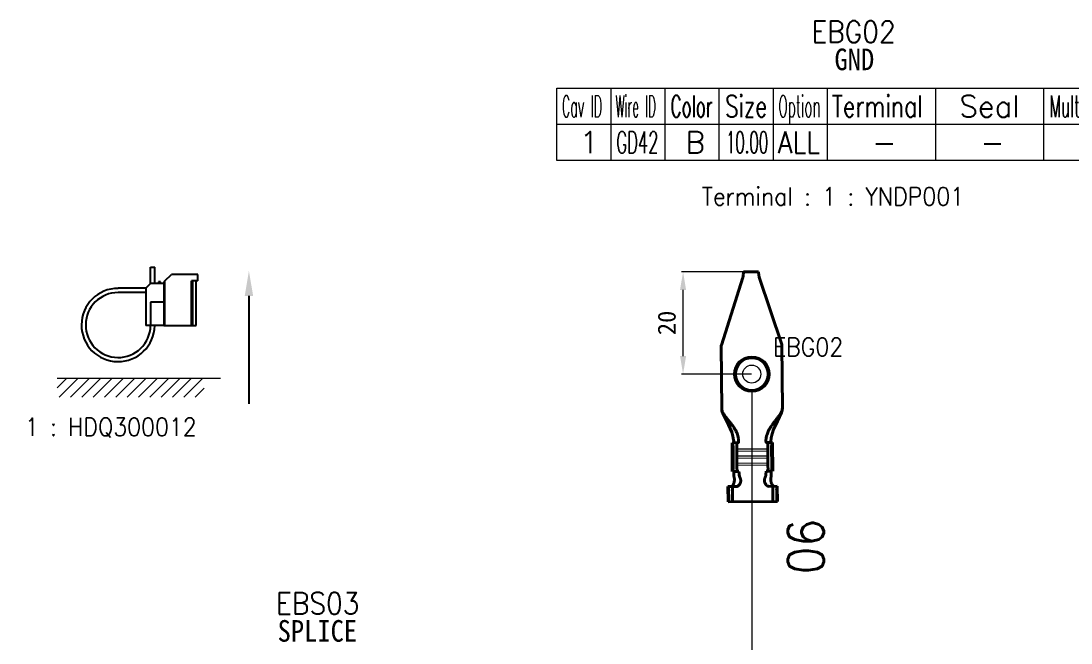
# Model space of a CAD drawing. Header units: inches. Extents: x 47316 to 59086, y 3141 to 11743.
# Drawn here: x 54986.4 to 55132, y 9851.5 to 9937.7 of the extents above; entities that cross this region are included whole.
import ezdxf

# ---------------------------------------------------------------- set-up
doc = ezdxf.new("R2010")
doc.units = ezdxf.units.IN
doc.header["$MEASUREMENT"] = 0
doc.layers.add('标注线', color=3, linetype='Continuous', lineweight=20)
doc.layers.add('轮廓线', color=7, linetype='Continuous', lineweight=40)
doc.styles.get("Standard").update_dxf_attribs({"font": ''})
doc.styles.get('Standard').set_extended_font_data('SimSun')
doc.linetypes.add('_VH_UNTAPED', pattern='A,0.0001,[17,VeSys.shx,S=0.1,R=0,X=0,Y=0],-0.4', length=0.4001)

# ---------------------------------------------------------------- blocks, each defined once
blk = doc.blocks.new('YNDP')
at = {"layer": '标注线', "color": 0}
for p, q in [((-2.1, 7.31), (2.1, 7.31)), ((-2.1, 7.31), (-2.1, 7.03)), ((2.1, 7.31), (2.1, 7.03)), ((-2.1, 7.03), (2.1, 7.03)), ((-2.1, 6.34), (2.1, 6.34)), ((-2.1, 6.06), (-2.1, 6.34)), ((-2.1, 6.06), (2.1, 6.06)), ((2.1, 6.06), (2.1, 6.34)), ((-2.1, 5.36), (2.1, 5.36)), ((-2.1, 5.08), (-2.1, 5.36)), ((-2.1, 5.08), (2.1, 5.08)), ((2.1, 5.08), (2.1, 5.36))]:
    blk.add_line(p, q, dxfattribs=at)
at = {"layer": '轮廓线', "color": 0, "linetype": 'Continuous'}
for p, q in [((-1.12, 31.08), (-4.19, 21.73)), ((-1.05, 31.85), (1.05, 31.85)), ((-1.05, 31.85), (-1.05, 31.62)), ((1.05, 31.85), (1.05, 31.62)), ((1.12, 31.08), (4.19, 21.73)), ((-4.2, 21.67), (-4.2, 12.86)), ((4.2, 21.67), (4.2, 12.86)), ((2.61, 8.81), (2.59, 8.3)), ((-2.8, 4.2), (-2.8, 8.19)), ((-1.93, 8.19), (-2.79, 8.19)), ((-2.68, 4.76), (-2.68, 7.63)), ((-2.59, 8.23), (-2.59, 8.19)), ((-2.15, 7.63), (-2.15, 4.76)), ((1.93, 8.19), (2.79, 8.19)), ((2.15, 7.63), (2.15, 4.76)), ((2.68, 4.76), (2.68, 7.63)), ((2.8, 4.2), (2.8, 8.19)), ((-1.88, 4.2), (-2.79, 4.2)), ((1.88, 4.2), (2.79, 4.2)), ((-3.42, 2.1), (-3.42, 0)), ((-2.21, 2.1), (-3.42, 2.1)), ((-3.33, 1.54), (-3.33, 0.56)), ((-2.8, 0.56), (-2.8, 1.54)), ((2.21, 2.1), (3.42, 2.1)), ((2.8, 0.56), (2.8, 1.54)), ((3.33, 1.54), (3.33, 0.56)), ((3.42, 2.1), (3.42, 0)), ((3.42, 0), (-3.42, 0))]:
    blk.add_line(p, q, dxfattribs=at)
for points in [[(-4.1, 12.34), (-3.84, 11.76), (-3.57, 11.21), (-3.29, 10.67), (-3.04, 10.15), (-2.83, 9.63), (-2.67, 9.1), (-2.59, 8.55)], [(4.1, 12.34), (3.82, 11.71), (3.52, 11.11), (3.22, 10.53), (2.96, 9.97), (2.75, 9.39), (2.61, 8.81)], [(2.59, 8.3), (2.6, 8.23), (2.62, 8.19)]]:
    blk.add_lwpolyline(points, dxfattribs=at)
blk.add_circle((0, 17.68), 2.27, dxfattribs=at)
for centre, radius, start, end in [((-3.99, 21.67), 0.21, 161.8436, 180), ((3.99, 21.67), 0.21, 0, 18.1564), ((-2.73, 12.98), 1.47, 179.9769, 194.856), ((-2.78, 12.86), 1.42, 179.9988, 190.6859), ((-2.82, 12.86), 1.38, 190.6602, 202.0987), ((-2.83, 12.95), 1.37, 194.867, 203.4682), ((-2.88, 12.93), 1.32, 203.5201, 211.9337), ((2.88, 12.93), 1.31, 328.0524, 336.542), ((2.84, 12.95), 1.36, 336.545, 345.167), ((2.82, 12.86), 1.38, 337.9012, 349.3399), ((2.73, 12.98), 1.47, 345.1441, 0.0231), ((2.78, 12.86), 1.42, 349.3141, 0.0012)]:
    blk.add_arc(centre, radius, start, end, dxfattribs=at)
for centre, ratio, start_param, end_param in [((-2.79, 7.63), 0.19732, -4.712389, -3.141593), ((2.79, 7.63), 0.19732, -3.141593, -1.570796), ((-2.79, 4.76), 0.19732, 0, 1.570796), ((2.79, 4.76), 0.19732, -1.570796, 0), ((-3.4, 1.54), 0.133102, -4.712389, -3.141593), ((3.4, 1.54), 0.133102, -3.141593, -1.570796), ((-3.4, 0.56), 0.133102, 0, 1.570796), ((3.4, 0.56), 0.133102, -1.570796, 0)]:
    blk.add_ellipse(centre, major_axis=(0, -0.56), ratio=ratio, start_param=start_param, end_param=end_param, dxfattribs=at)
for points, knots in [([(-1.12, 31.08), (-1.12, 31.13), (-1.11, 31.23), (-1.09, 31.37), (-1.07, 31.5), (-1.06, 31.59), (-1.05, 31.62)], [0, 0, 0, 0, 0.275349, 0.54044, 0.785059, 1, 1, 1, 1]), ([(1.12, 31.08), (1.12, 31.13), (1.11, 31.23), (1.09, 31.37), (1.07, 31.5), (1.06, 31.59), (1.05, 31.62)], [0, 0, 0, 0, 0.275349, 0.54044, 0.785059, 1, 1, 1, 1]), ([(-3.99, 12.24), (-3.96, 12.18), (-3.88, 12.06), (-3.76, 11.88), (-3.63, 11.71), (-3.49, 11.53), (-3.38, 11.38), (-3.28, 11.26), (-3.18, 11.13), (-3.08, 11.01), (-2.97, 10.88), (-2.89, 10.77), (-2.81, 10.67), (-2.71, 10.53), (-2.6, 10.38), (-2.5, 10.23), (-2.42, 10.11), (-2.35, 9.98), (-2.28, 9.85), (-2.21, 9.72), (-2.13, 9.54), (-2.06, 9.35), (-2, 9.15), (-1.96, 9), (-1.93, 8.85), (-1.92, 8.75), (-1.91, 8.7)], [0, 0, 0, 0, 0.050147, 0.101268, 0.15366, 0.207551, 0.263037, 0.291397, 0.320187, 0.379163, 0.409405, 0.44019, 0.471533, 0.503437, 0.568955, 0.6026, 0.636828, 0.671601, 0.70688, 0.742606, 0.778723, 0.851854, 0.888752, 0.925778, 0.962868, 1, 1, 1, 1]), ([(3.99, 12.24), (3.96, 12.18), (3.88, 12.06), (3.76, 11.88), (3.63, 11.71), (3.49, 11.53), (3.38, 11.38), (3.28, 11.26), (3.18, 11.13), (3.08, 11.01), (2.97, 10.88), (2.89, 10.77), (2.81, 10.67), (2.71, 10.53), (2.6, 10.38), (2.5, 10.23), (2.42, 10.11), (2.35, 9.98), (2.28, 9.85), (2.21, 9.72), (2.13, 9.54), (2.06, 9.35), (2, 9.15), (1.96, 9), (1.93, 8.85), (1.92, 8.75), (1.91, 8.7)], [0, 0, 0, 0, 0.050147, 0.101268, 0.15366, 0.207551, 0.263037, 0.291397, 0.320187, 0.379163, 0.409405, 0.44019, 0.471533, 0.503437, 0.568955, 0.6026, 0.636828, 0.671601, 0.70688, 0.742606, 0.778723, 0.851854, 0.888752, 0.925778, 0.962868, 1, 1, 1, 1]), ([(-2.59, 8.23), (-2.59, 8.23), (-2.59, 8.25), (-2.59, 8.28), (-2.59, 8.31), (-2.59, 8.35), (-2.58, 8.39), (-2.58, 8.46), (-2.58, 8.51), (-2.59, 8.55)], [0, 0, 0, 0, 0.070978, 0.159185, 0.264069, 0.384693, 0.519957, 0.668708, 1, 1, 1, 1]), ([(-2.58, 8.19), (-2.58, 8.19), (-2.58, 8.19), (-2.58, 8.19), (-2.59, 8.2), (-2.59, 8.2), (-2.59, 8.2), (-2.59, 8.21), (-2.59, 8.22), (-2.59, 8.22), (-2.59, 8.23)], [0, 0, 0, 0, 0.063583, 0.13143, 0.214486, 0.319093, 0.448523, 0.604543, 0.788198, 1, 1, 1, 1]), ([(-2.11, 8.19), (-2.11, 8.19), (-2.11, 8.19), (-2.11, 8.19), (-2.12, 8.18), (-2.12, 8.18), (-2.12, 8.17), (-2.12, 8.17), (-2.13, 8.16), (-2.13, 8.14), (-2.13, 8.12), (-2.14, 8.09), (-2.14, 8.06), (-2.14, 8.01), (-2.15, 7.94), (-2.15, 7.84), (-2.15, 7.74), (-2.15, 7.67), (-2.15, 7.63)], [0, 0, 0, 0, 0.004027, 0.009289, 0.016377, 0.025518, 0.036801, 0.050263, 0.065914, 0.083752, 0.125893, 0.176287, 0.234438, 0.299837, 0.450022, 0.621303, 0.807366, 1, 1, 1, 1]), ([(-1.89, 8.33), (-1.89, 8.32), (-1.9, 8.3), (-1.9, 8.27), (-1.9, 8.25), (-1.91, 8.23), (-1.91, 8.22), (-1.91, 8.21), (-1.92, 8.2), (-1.92, 8.2), (-1.92, 8.2), (-1.92, 8.19), (-1.92, 8.19), (-1.93, 8.19), (-1.93, 8.19)], [0, 0, 0, 0, 0.218442, 0.41158, 0.578176, 0.717068, 0.77583, 0.827442, 0.871971, 0.909537, 0.940372, 0.964928, 0.984146, 1, 1, 1, 1]), ([(-1.91, 8.7), (-1.91, 8.66), (-1.9, 8.6), (-1.89, 8.5), (-1.89, 8.42), (-1.89, 8.37), (-1.89, 8.34), (-1.89, 8.33)], [0, 0, 0, 0, 0.28921, 0.557756, 0.797041, 0.903477, 1, 1, 1, 1]), ([(1.89, 8.33), (1.89, 8.34), (1.89, 8.37), (1.89, 8.42), (1.89, 8.5), (1.9, 8.6), (1.91, 8.66), (1.91, 8.7)], [0, 0, 0, 0, 0.09654, 0.20301, 0.442326, 0.710821, 1, 1, 1, 1]), ([(1.93, 8.19), (1.93, 8.19), (1.92, 8.19), (1.92, 8.19), (1.92, 8.2), (1.92, 8.2), (1.92, 8.2), (1.91, 8.21), (1.91, 8.22), (1.91, 8.23), (1.9, 8.25), (1.9, 8.27), (1.9, 8.3), (1.89, 8.32), (1.89, 8.33)], [0, 0, 0, 0, 0.015854, 0.035072, 0.059628, 0.090464, 0.128031, 0.17256, 0.224172, 0.282933, 0.421824, 0.58842, 0.781558, 1, 1, 1, 1]), ([(2.15, 7.63), (2.15, 7.67), (2.15, 7.74), (2.15, 7.84), (2.15, 7.94), (2.14, 8.01), (2.14, 8.06), (2.14, 8.09), (2.13, 8.12), (2.13, 8.14), (2.13, 8.16), (2.12, 8.17), (2.12, 8.17), (2.12, 8.18), (2.12, 8.18), (2.11, 8.19), (2.11, 8.19), (2.11, 8.19), (2.11, 8.19)], [0, 0, 0, 0, 0.192634, 0.378697, 0.549978, 0.700163, 0.765562, 0.823713, 0.874107, 0.916248, 0.934086, 0.949737, 0.963199, 0.974482, 0.983623, 0.990711, 0.995973, 1, 1, 1, 1]), ([(-2.15, 4.76), (-2.15, 4.72), (-2.15, 4.65), (-2.15, 4.55), (-2.15, 4.45), (-2.14, 4.38), (-2.14, 4.33), (-2.14, 4.3), (-2.13, 4.27), (-2.13, 4.25), (-2.13, 4.23), (-2.12, 4.22), (-2.12, 4.22), (-2.12, 4.21), (-2.12, 4.21), (-2.11, 4.2), (-2.11, 4.2), (-2.11, 4.2), (-2.11, 4.2)], [0, 0, 0, 0, 0.192634, 0.378697, 0.549978, 0.700163, 0.765562, 0.823713, 0.874107, 0.916248, 0.934086, 0.949737, 0.963199, 0.974482, 0.983623, 0.990711, 0.995973, 1, 1, 1, 1]), ([(2.11, 4.2), (2.11, 4.2), (2.11, 4.2), (2.11, 4.2), (2.12, 4.21), (2.12, 4.21), (2.12, 4.22), (2.12, 4.22), (2.13, 4.23), (2.13, 4.25), (2.13, 4.27), (2.14, 4.3), (2.14, 4.33), (2.14, 4.38), (2.15, 4.45), (2.15, 4.55), (2.15, 4.65), (2.15, 4.72), (2.15, 4.76)], [0, 0, 0, 0, 0.004027, 0.009289, 0.016377, 0.025518, 0.036801, 0.050263, 0.065914, 0.083752, 0.125893, 0.176287, 0.234438, 0.299837, 0.450022, 0.621303, 0.807366, 1, 1, 1, 1]), ([(-2.89, 2.13), (-2.87, 2.14), (-2.85, 2.17), (-2.8, 2.21), (-2.76, 2.26), (-2.72, 2.33), (-2.68, 2.4), (-2.64, 2.48), (-2.61, 2.56), (-2.56, 2.69), (-2.53, 2.85), (-2.51, 3.01), (-2.51, 3.13), (-2.52, 3.22), (-2.54, 3.29), (-2.55, 3.34), (-2.56, 3.36)], [0, 0, 0, 0, 0.038866, 0.08397, 0.135113, 0.191855, 0.253649, 0.319879, 0.389842, 0.462725, 0.612921, 0.759984, 0.828629, 0.892177, 0.949572, 1, 1, 1, 1]), ([(-2.56, 3.36), (-2.57, 3.43), (-2.58, 3.53), (-2.58, 3.66), (-2.58, 3.77), (-2.58, 3.87), (-2.58, 3.98), (-2.58, 4.09), (-2.58, 4.16), (-2.58, 4.2)], [0, 0, 0, 0, 0.240029, 0.362533, 0.486637, 0.612415, 0.739889, 0.869056, 1, 1, 1, 1]), ([(-1.75, 3.36), (-1.74, 3.34), (-1.71, 3.28), (-1.68, 3.19), (-1.65, 3.09), (-1.64, 3), (-1.64, 2.93), (-1.64, 2.87), (-1.65, 2.81), (-1.66, 2.73), (-1.69, 2.64), (-1.73, 2.53), (-1.79, 2.44), (-1.85, 2.36), (-1.91, 2.28), (-1.98, 2.22), (-2.03, 2.18), (-2.07, 2.15), (-2.1, 2.13), (-2.13, 2.12), (-2.17, 2.1), (-2.2, 2.1), (-2.21, 2.1)], [0, 0, 0, 0, 0.055022, 0.116995, 0.185083, 0.258201, 0.296181, 0.334778, 0.373698, 0.412652, 0.489659, 0.564292, 0.635623, 0.703071, 0.76613, 0.824277, 0.876958, 0.901113, 0.923761, 0.944907, 0.964596, 1, 1, 1, 1]), ([(-1.88, 4.2), (-1.88, 4.13), (-1.87, 4.02), (-1.86, 3.87), (-1.85, 3.73), (-1.83, 3.59), (-1.79, 3.46), (-1.77, 3.39), (-1.75, 3.36)], [0, 0, 0, 0, 0.260021, 0.387215, 0.512609, 0.758429, 0.879572, 1, 1, 1, 1]), ([(2.21, 2.1), (2.2, 2.1), (2.17, 2.1), (2.13, 2.12), (2.1, 2.13), (2.07, 2.15), (2.03, 2.18), (1.98, 2.22), (1.91, 2.28), (1.85, 2.36), (1.79, 2.44), (1.73, 2.53), (1.69, 2.64), (1.65, 2.75), (1.64, 2.87), (1.64, 2.98), (1.65, 3.09), (1.68, 3.19), (1.71, 3.28), (1.74, 3.34), (1.75, 3.36)], [0, 0, 0, 0, 0.035416, 0.055113, 0.076262, 0.09891, 0.123064, 0.175742, 0.233887, 0.296955, 0.364416, 0.435763, 0.510406, 0.587414, 0.665244, 0.741782, 0.814902, 0.882994, 0.944969, 1, 1, 1, 1]), ([(1.75, 3.36), (1.77, 3.39), (1.79, 3.46), (1.83, 3.59), (1.85, 3.73), (1.86, 3.87), (1.87, 4.02), (1.88, 4.13), (1.88, 4.2)], [0, 0, 0, 0, 0.120428, 0.241571, 0.48739, 0.612785, 0.739979, 1, 1, 1, 1]), ([(2.56, 3.36), (2.55, 3.34), (2.54, 3.3), (2.53, 3.23), (2.52, 3.16), (2.51, 3.05), (2.52, 2.9), (2.55, 2.73), (2.6, 2.59), (2.64, 2.48), (2.68, 2.41), (2.71, 2.34), (2.75, 2.28), (2.79, 2.23), (2.81, 2.2), (2.83, 2.19)], [0, 0, 0, 0, 0.048288, 0.102718, 0.16266, 0.227338, 0.366788, 0.511961, 0.653827, 0.721303, 0.78555, 0.846014, 0.902199, 0.953655, 1, 1, 1, 1]), ([(2.58, 4.2), (2.58, 4.16), (2.58, 4.09), (2.58, 3.98), (2.58, 3.87), (2.58, 3.77), (2.58, 3.66), (2.58, 3.53), (2.57, 3.43), (2.56, 3.36)], [0, 0, 0, 0, 0.130944, 0.260111, 0.387585, 0.513363, 0.637467, 0.759971, 1, 1, 1, 1]), ([(-2.97, 2.1), (-2.96, 2.1), (-2.95, 2.1), (-2.93, 2.11), (-2.91, 2.12), (-2.9, 2.13), (-2.89, 2.13)], [0, 0, 0, 0, 0.217658, 0.453857, 0.713604, 1, 1, 1, 1]), ([(-2.74, 2.1), (-2.74, 2.1), (-2.74, 2.1), (-2.75, 2.1), (-2.75, 2.09), (-2.75, 2.09), (-2.76, 2.08), (-2.76, 2.08), (-2.76, 2.07), (-2.77, 2.05), (-2.77, 2.03), (-2.78, 2), (-2.78, 1.97), (-2.79, 1.93), (-2.79, 1.89), (-2.8, 1.83), (-2.8, 1.75), (-2.8, 1.65), (-2.8, 1.58), (-2.8, 1.54)], [0, 0, 0, 0, 0.005642, 0.012205, 0.020275, 0.030156, 0.042002, 0.05589, 0.071859, 0.089925, 0.132301, 0.1827, 0.240671, 0.305736, 0.377363, 0.454882, 0.624746, 0.809143, 1, 1, 1, 1]), ([(2.8, 1.54), (2.8, 1.58), (2.8, 1.65), (2.8, 1.75), (2.8, 1.83), (2.79, 1.89), (2.79, 1.93), (2.78, 1.97), (2.78, 2), (2.77, 2.03), (2.77, 2.05), (2.76, 2.07), (2.76, 2.08), (2.76, 2.08), (2.75, 2.09), (2.75, 2.09), (2.75, 2.1), (2.74, 2.1), (2.74, 2.1), (2.74, 2.1)], [0, 0, 0, 0, 0.190857, 0.375254, 0.545118, 0.622637, 0.694264, 0.759329, 0.8173, 0.867699, 0.910075, 0.928141, 0.94411, 0.957998, 0.969844, 0.979725, 0.987795, 0.994358, 1, 1, 1, 1]), ([(2.83, 2.19), (2.84, 2.17), (2.86, 2.15), (2.89, 2.13), (2.9, 2.12)], [0, 0, 0, 0, 0.537008, 1, 1, 1, 1]), ([(2.9, 2.12), (2.91, 2.12), (2.92, 2.11), (2.94, 2.1), (2.96, 2.1), (2.97, 2.1)], [0, 0, 0, 0, 0.280397, 0.659814, 1, 1, 1, 1]), ([(-2.8, 0.56), (-2.8, 0.52), (-2.8, 0.45), (-2.8, 0.35), (-2.8, 0.27), (-2.79, 0.21), (-2.79, 0.17), (-2.78, 0.13), (-2.78, 0.1), (-2.77, 0.07), (-2.77, 0.05), (-2.76, 0.03), (-2.76, 0.02), (-2.76, 0.02), (-2.75, 0.01), (-2.75, 0.01), (-2.75, 0), (-2.74, 0), (-2.74, 0), (-2.74, 0)], [0, 0, 0, 0, 0.190857, 0.375254, 0.545118, 0.622637, 0.694264, 0.759329, 0.8173, 0.867699, 0.910075, 0.928141, 0.94411, 0.957998, 0.969844, 0.979725, 0.987795, 0.994358, 1, 1, 1, 1]), ([(2.74, 0), (2.74, 0), (2.74, 0), (2.75, 0), (2.75, 0.01), (2.75, 0.01), (2.76, 0.02), (2.76, 0.02), (2.76, 0.03), (2.77, 0.05), (2.77, 0.07), (2.78, 0.1), (2.78, 0.13), (2.79, 0.17), (2.79, 0.21), (2.8, 0.27), (2.8, 0.35), (2.8, 0.45), (2.8, 0.52), (2.8, 0.56)], [0, 0, 0, 0, 0.005642, 0.012205, 0.020275, 0.030156, 0.042002, 0.05589, 0.071859, 0.089925, 0.132301, 0.1827, 0.240671, 0.305736, 0.377363, 0.454882, 0.624746, 0.809143, 1, 1, 1, 1])]:
    blk.add_open_spline(points, degree=3, knots=knots, dxfattribs=at)

msp = doc.modelspace()

# ---------------------------------------------------------------- linework, layer by layer
at = {"color": 0, "linetype": 'Continuous', "lineweight": 15}
for p, q in [((55060.7, 9928.42), (55143.2, 9928.42)), ((55060.7, 9923.42), (55060.7, 9928.42)), ((55060.7, 9923.42), (55143.2, 9923.42))]:
    msp.add_line(p, q, dxfattribs=at)
at = {"color": 7, "linetype": 'Continuous', "lineweight": 15}
for p, q in [((55068.2, 9923.42), (55068.2, 9928.42)), ((55075.7, 9923.42), (55075.7, 9928.42)), ((55083.2, 9923.42), (55083.2, 9928.42)), ((55090.7, 9923.42), (55090.7, 9928.42)), ((55098.2, 9923.42), (55098.2, 9928.42)), ((55113.2, 9923.42), (55113.2, 9928.42)), ((55128.2, 9923.42), (55128.2, 9928.42))]:
    msp.add_line(p, q, dxfattribs=at)
at = {"color": 102, "linetype": 'Continuous', "lineweight": 15}
for p, q in [((55068.2, 9918.42), (55068.2, 9923.42)), ((55075.7, 9918.42), (55075.7, 9923.42)), ((55083.2, 9918.42), (55083.2, 9923.42)), ((55090.7, 9918.42), (55090.7, 9923.42)), ((55098.2, 9918.42), (55098.2, 9923.42)), ((55113.2, 9918.42), (55113.2, 9923.42)), ((55128.2, 9918.42), (55128.2, 9923.42))]:
    msp.add_line(p, q, dxfattribs=at)
at = {"color": 0, "linetype": 'ByBlock', "lineweight": -3, "ltscale": 0.125}
for p, q in [((55004.36, 9901.36, 0), (55004.36, 9903.61, 0)), ((55004.36, 9901.36, 0), (55004.36, 9903.61, 0)), ((55004.94, 9901.36, 0), (55004.94, 9903.61, 0)), ((55004.94, 9901.36, 0), (55004.94, 9903.61, 0))]:
    msp.add_line(p, q, dxfattribs=at)
at = {"color": 0, "linetype": 'ByBlock', "lineweight": -3, "ltscale": 0.0325}
msp.add_line((55004.36, 9903.61, 0), (55004.94, 9903.61, 0), dxfattribs=at)
msp.add_line((55004.36, 9903.61, 0), (55004.94, 9903.61, 0), dxfattribs=at)
at = {"color": 0, "lineweight": 15}
for p, q in [((55087.54, 9902.97), (55077.98, 9902.97)), ((55087.65, 9888.8), (55077.98, 9888.8)), ((54991.41, 9888.23, 0), (55014.07, 9888.23, 0)), ((54991.41, 9886.89, 0), (54992.75, 9888.23, 0)), ((54991.69, 9885.6, 0), (54994.32, 9888.23, 0)), ((54993.27, 9885.6, 0), (54995.89, 9888.23, 0)), ((54994.84, 9885.6, 0), (54997.47, 9888.23, 0)), ((54996.41, 9885.6, 0), (54999.04, 9888.23, 0)), ((54997.98, 9885.6, 0), (55000.61, 9888.23, 0)), ((54999.55, 9885.6, 0), (55002.18, 9888.23, 0)), ((55001.12, 9885.6, 0), (55003.75, 9888.23, 0)), ((55002.7, 9885.6, 0), (55005.32, 9888.23, 0)), ((55004.27, 9885.6, 0), (55006.9, 9888.23, 0)), ((55005.84, 9885.6, 0), (55008.47, 9888.23, 0)), ((55007.41, 9885.6, 0), (55010.04, 9888.23, 0)), ((55008.98, 9885.6, 0), (55011.61, 9888.23, 0)), ((55010.55, 9885.6, 0), (55011.77, 9886.83, 0))]:
    msp.add_line(p, q, dxfattribs=at)
at = {"color": 0, "linetype": 'ByBlock', "lineweight": -3, "ltscale": 0.016051}
msp.add_line((55005.73, 9901.56, 0), (55005.44, 9901.56, 0), dxfattribs=at)
msp.add_line((55005.73, 9901.56, 0), (55005.44, 9901.56, 0), dxfattribs=at)
at = {"color": 0, "linetype": 'ByBlock', "lineweight": -3, "ltscale": 0.010773}
for p, q in [((55005.44, 9901.56, 0), (55005.44, 9901.36, 0)), ((55005.44, 9901.56, 0), (55005.44, 9901.36, 0)), ((55005.73, 9901.36, 0), (55005.73, 9901.56, 0)), ((55005.73, 9901.36, 0), (55005.73, 9901.56, 0))]:
    msp.add_line(p, q, dxfattribs=at)
at = {"color": 0, "linetype": 'ByBlock', "lineweight": -3, "ltscale": 0.010032}
msp.add_line((55006.34, 9901.72, 0), (55006.21, 9901.6, 0), dxfattribs=at)
msp.add_line((55006.34, 9901.72, 0), (55006.21, 9901.6, 0), dxfattribs=at)
at = {"color": 0, "linetype": 'ByBlock', "lineweight": -3, "ltscale": 0.012906}
msp.add_line((55006.21, 9901.6, 0), (55006.21, 9901.36, 0), dxfattribs=at)
msp.add_line((55006.21, 9901.6, 0), (55006.21, 9901.36, 0), dxfattribs=at)
at = {"color": 0, "linetype": 'ByBlock', "lineweight": -3, "ltscale": 0.070711}
msp.add_line((55006.34, 9901.72, 0), (55007.24, 9902.62, 0), dxfattribs=at)
msp.add_line((55006.34, 9901.72, 0), (55007.24, 9902.62, 0), dxfattribs=at)
at = {"color": 0, "linetype": 'ByBlock', "lineweight": -3, "ltscale": 0.345}
for p, q in [((55006.34, 9895.51, 0), (55006.34, 9901.72, 0)), ((55006.34, 9895.51, 0), (55006.34, 9901.72, 0)), ((55010.03, 9895.51, 0), (55010.03, 9901.72, 0)), ((55010.03, 9895.51, 0), (55010.03, 9901.72, 0)), ((55010.15, 9901.72, 0), (55010.15, 9895.51, 0)), ((55010.15, 9901.72, 0), (55010.15, 9895.51, 0)), ((55010.66, 9895.51, 0), (55010.66, 9901.72, 0)), ((55010.66, 9895.51, 0), (55010.66, 9901.72, 0))]:
    msp.add_line(p, q, dxfattribs=at)
at = {"color": 0, "linetype": 'ByBlock', "lineweight": -3, "ltscale": 0.205}
for p, q in [((55010.93, 9902.62, 0), (55007.24, 9902.62, 0)), ((55010.93, 9902.62, 0), (55007.24, 9902.62, 0)), ((55006.34, 9895.51, 0), (55010.03, 9895.51, 0)), ((55006.34, 9895.51, 0), (55010.03, 9895.51, 0))]:
    msp.add_line(p, q, dxfattribs=at)
at = {"color": 0, "linetype": 'ByBlock', "lineweight": -3, "ltscale": 0.05}
for q in [(55010.03, 9901.72, 0), (55010.03, 9901.72, 0), (55010.93, 9902.62, 0), (55010.93, 9902.62, 0)]:
    msp.add_line((55010.93, 9901.72, 0), q, dxfattribs=at)
at = {"color": 0, "linetype": 'ByBlock', "lineweight": -3, "ltscale": 0.2125}
for p, q in [((55003.68, 9900.69, 0), (54999.86, 9900.69, 0)), ((55003.68, 9900.69, 0), (54999.86, 9900.69, 0)), ((55003.68, 9900.1, 0), (54999.86, 9900.1, 0)), ((55003.68, 9900.1, 0), (54999.86, 9900.1, 0))]:
    msp.add_line(p, q, dxfattribs=at)
at = {"color": 0, "linetype": 'ByBlock', "lineweight": -3, "ltscale": 0.053033}
msp.add_line((55003.68, 9900.69, 0), (55004.36, 9901.36, 0), dxfattribs=at)
msp.add_line((55003.68, 9900.69, 0), (55004.36, 9901.36, 0), dxfattribs=at)
at = {"color": 0, "linetype": 'ByBlock', "lineweight": -3, "ltscale": 0.2875}
msp.add_line((55003.68, 9900.69, 0), (55003.68, 9895.51, 0), dxfattribs=at)
msp.add_line((55003.68, 9900.69, 0), (55003.68, 9895.51, 0), dxfattribs=at)
at = {"color": 0, "linetype": 'ByBlock', "lineweight": -3, "ltscale": 0.102907}
for p, q in [((55006.21, 9901.36, 0), (55004.36, 9901.36, 0)), ((55006.21, 9901.36, 0), (55004.36, 9901.36, 0)), ((55006.21, 9898.75, 0), (55004.36, 9898.75, 0)), ((55006.21, 9898.75, 0), (55004.36, 9898.75, 0)), ((55006.21, 9895.51, 0), (55004.36, 9895.51, 0)), ((55006.21, 9895.51, 0), (55004.36, 9895.51, 0))]:
    msp.add_line(p, q, dxfattribs=at)
at = {"color": 0, "linetype": 'ByBlock', "lineweight": -3, "ltscale": 0.325}
msp.add_line((55006.21, 9901.36, 0), (55006.21, 9895.51, 0), dxfattribs=at)
msp.add_line((55006.21, 9901.36, 0), (55006.21, 9895.51, 0), dxfattribs=at)
at = {"color": 7, "lineweight": 15}
msp.add_line((55078.18, 9891.3), (55078.18, 9900.47), dxfattribs=at)
at = {"color": 0, "linetype": 'ByBlock', "lineweight": -3, "ltscale": 0.18}
msp.add_line((55004.36, 9898.75, 0), (55004.36, 9895.51, 0), dxfattribs=at)
msp.add_line((55004.36, 9898.75, 0), (55004.36, 9895.51, 0), dxfattribs=at)
msp.add_line((55017.99, 9899.62, 0), (55017.99, 9884.68, 0))
at = {"color": 0, "linetype": 'ByBlock', "lineweight": -3, "ltscale": 0.0375}
msp.add_line((55004.36, 9895.51, 0), (55003.68, 9895.51, 0), dxfattribs=at)
msp.add_line((55004.36, 9895.51, 0), (55003.68, 9895.51, 0), dxfattribs=at)
at = {"color": 0, "linetype": 'ByBlock', "lineweight": -3, "ltscale": 0.007093}
for p, q in [((55006.21, 9895.51, 0), (55006.34, 9895.51, 0)), ((55006.21, 9895.51, 0), (55006.34, 9895.51, 0)), ((55010.03, 9895.51, 0), (55010.15, 9895.51, 0)), ((55010.03, 9895.51, 0), (55010.15, 9895.51, 0))]:
    msp.add_line(p, q, dxfattribs=at)
at = {"color": 0, "linetype": 'ByBlock', "lineweight": -3, "ltscale": 0.027907}
msp.add_line((55010.15, 9895.51, 0), (55010.66, 9895.51, 0), dxfattribs=at)
msp.add_line((55010.15, 9895.51, 0), (55010.66, 9895.51, 0), dxfattribs=at)
at = {"color": 0, "linetype": '_VH_UNTAPED', "lineweight": 15, "ltscale": 5}
msp.add_line((55087.71, 9886.3), (55087.71, 9843.9), dxfattribs=at)
at = {"color": 0, "linetype": 'Continuous', "lineweight": 15}
msp.add_lwpolyline([(55060.7, 9918.42), (55060.7, 9923.42), (55143.2, 9923.42), (55143.2, 9918.42)], close=True, dxfattribs=at)
for radius in [2.5, 1.25]:
    msp.add_circle((55087.71, 9888.8), radius, dxfattribs=at)
at = {"color": 0, "linetype": 'ByBlock', "lineweight": -3}
for radius, end in [(5.08, 358.9859), (5.08, 358.9859), (4.5, 358.854), (4.5, 358.854)]:
    msp.add_arc((54999.86, 9895.6, 0), radius, 90, end, dxfattribs=at)
msp.add_solid([(55017.41, 9899.62, 0), (55017.99, 9903.12, 0), (55018.58, 9899.62, 0)])
at = {"color": 7, "lineweight": -3}
for points in [[(55077.76, 9900.47), (55078.6, 9900.47), (55078.18, 9902.97)], [(55077.76, 9891.3), (55078.6, 9891.3), (55078.18, 9888.8)]]:
    msp.add_solid(points, dxfattribs=at)

# ---------------------------------------------------------------- block references
at = {"color": 0, "lineweight": 15, "rotation": 0.4314913412866963}
msp.add_blockref('YNDP', (55087.84, 9871.12), dxfattribs=at)

# ---------------------------------------------------------------- texts
at = {"color": 6, "linetype": 'Continuous', "lineweight": 20, "char_height": 3, "attachment_point": 1}
for s, insert, width in [('\\Fromans.shx;\\W0.9000000000;\\T1.0000000000;\\o\\lEBG02', (55095.97, 9937.74), 12.9857), ('\\f黑体|b0|i0|c1|p0;\\W0.9000000000;\\T1.0000000000;\\o\\lGND', (55099.17, 9933.92), 5.8247), ('\\Fromans.shx;\\W0.9000000000;\\T1.0000000000;\\o\\lEBS03', (55021.74, 9858.52), 12.8571), ('\\f黑体|b0|i0|c1|p0;\\W0.9000000000;\\T1.0000000000;\\o\\lSPLICE', (55021.97, 9854.7), 11.6494)]:
    msp.add_mtext(s, dxfattribs=dict(at, insert=insert, width=width))
at = {"color": 7, "linetype": 'Continuous', "lineweight": 15, "char_height": 3, "attachment_point": 1}
for s, insert, width in [('\\Fromans.shx;\\W0.4292452830;\\T1.0000000000;\\o\\lCav ID', (55061.38, 9927.42), 6.5), ('\\Fromans.shx;\\W0.4026548673;\\T1.0000000000;\\o\\lWire ID', (55068.81, 9927.42), 6.5), ('\\Fromans.shx;\\W0.5687500000;\\T1.0000000000;\\o\\lColor', (55076.44, 9927.42), 6.5), ('\\Fromans.shx;\\W0.7222222222;\\T1.0000000000;\\o\\lSize', (55084.01, 9927.42), 6.5), ('\\Fromans.shx;\\W0.4595959596;\\T1.0000000000;\\o\\lOption', (55091.39, 9927.42), 6.5), ('\\Fromans.shx;\\W0.7480916031;\\T1.0000000000;\\o\\lTerminal', (55098.8, 9927.42), 14), ('\\Fromans.shx;\\W1.0000000000;\\T1.0000000000;\\o\\lSeal', (55116.48, 9927.42), 9.2857), ('\\Fromans.shx;\\W0.5185185185;\\T1.0000000000;\\o\\lMulticore ID', (55128.99, 9927.42), 14), ('\\Fromans.shx;\\W1.0000000000;\\T1.0000000000;\\o\\l1', (55063.87, 9922.42), 2.8571)]:
    msp.add_mtext(s, dxfattribs=dict(at, insert=insert, width=width))
at = {"color": 21, "linetype": 'Continuous', "lineweight": 15, "attachment_point": 1}
for s, insert, char_height, width in [('\\Fromans.shx;\\W0.5548780488;\\T1.0000000000;\\o\\lGD42', (55068.93, 9922.42), 3, 6.5), ('\\Fromans.shx;\\W0.5055555556;\\T1.0000000000;\\o\\l10.00', (55084.13, 9922.42), 3, 6.5), ('\\Fromans.shx;\\W1.0000000000;\\T1.0000000000;\\o\\l-', (55104.41, 9922.42), 3, 3.7143), ('\\Fromans.shx;\\W0.9000000000;\\T1.0000000000;\\o\\lEBG02', (55090.64, 9893.8), 2.5, 10.8214)]:
    msp.add_mtext(s, dxfattribs=dict(at, insert=insert, char_height=char_height, width=width))
at = {"color": 140, "linetype": 'Continuous', "lineweight": 15, "char_height": 3, "attachment_point": 1}
for s, insert, width in [('\\Fromans.shx;\\W1.0000000000;\\T1.0000000000;\\o\\lB', (55078.52, 9922.42), 3), ('\\Fromans.shx;\\W0.8750000000;\\T1.0000000000;\\o\\lALL', (55091.32, 9922.42), 6.5), ('\\Fromans.shx;\\W1.0000000000;\\T1.0000000000;\\o\\l-', (55119.41, 9922.42), 3.7143)]:
    msp.add_mtext(s, dxfattribs=dict(at, insert=insert, width=width))
at = {"color": 42, "linetype": 'Continuous', "lineweight": 15, "char_height": 2.5, "attachment_point": 1}
for s, insert, width in [('\\Fromans.shx;\\W0.9000000000;\\T1.0000000000;\\o\\lTerminal : 1 : YNDP001', (55080.79, 9914.67), 42.5357), ('\\Fromans.shx;\\W0.9000000000;\\T1.0000000000;\\o\\lClip : 1 : HDQ300012', (54977.49, 9882.73), 39.1071)]:
    msp.add_mtext(s, dxfattribs=dict(at, insert=insert, width=width))
at = {"color": 7, "lineweight": 15, "insert": (55075.93, 9895.89), "char_height": 2.5, "attachment_point": 5, "rotation": 90}
msp.add_mtext('\\A1;20', dxfattribs=at)
at = {"color": 7, "linetype": '_VH_UNTAPED', "lineweight": 18, "ltscale": 5, "insert": (55097.71, 9868.74), "char_height": 5, "width": 8.5714, "attachment_point": 1, "rotation": 270}
msp.add_mtext('\\Fromans.shx;\\W0.9000000000;\\T1.0000000000;\\o\\l90', dxfattribs=at)

doc.saveas('drawing.dxf')
